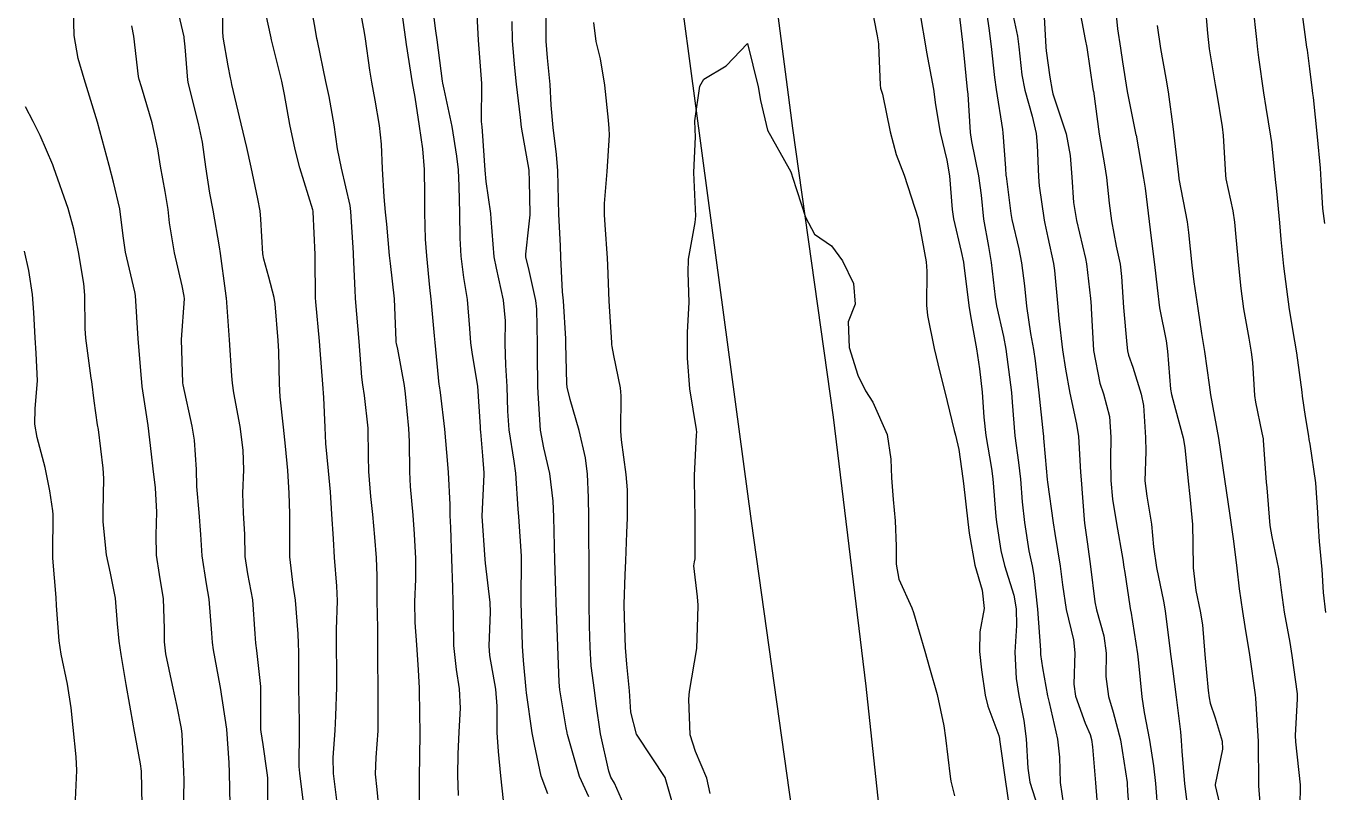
# Model space of a CAD drawing. Header units: metres. Extents: x 307586 to 320046, y 7427249 to 7434250.
# Drawn here: x 319320.7 to 319380.8, y 7428088.8 to 7428124.2 of the extents above; entities that cross this region are included whole.
import ezdxf

# ---------------------------------------------------------------- set-up
doc = ezdxf.new("R2010")
doc.units = ezdxf.units.M
doc.header["$MEASUREMENT"] = 0
for name, color, linetype in [('Curvas de Nivel 1m', 11, 'Continuous'), ('Curvas de Nivel 5m', 15, 'Continuous'), ('Linha Férrea', 20, 'Continuous')]:
    doc.layers.add(name, color=color, linetype=linetype)

msp = doc.modelspace()

# ---------------------------------------------------------------- linework, layer by layer
at = {"layer": 'Curvas de Nivel 1m', "flags": 128}
for points, elevation in [([(319333.653, 7428087.66), (319333.402, 7428089.643), (319333.378, 7428089.961), (319333.388, 7428091.643), (319333.388, 7428091.982), (319333.362, 7428093.644), (319333.359, 7428095.244), (319333.346, 7428095.644), (319333.323, 7428096.091), (319333.206, 7428097.646), (319333.1, 7428098.347), (319332.946, 7428099.649), (319332.945, 7428100.53), (319332.94, 7428101.649), (319332.907, 7428102.595), (319332.854, 7428103.65), (319332.75, 7428104.776), (319332.643, 7428105.652), (319332.497, 7428107.061), (319332.465, 7428107.654), (319332.434, 7428109.148), (319332.407, 7428109.655), (319332.26, 7428111.355), (319332.212, 7428111.658), (319331.972, 7428112.591), (319331.739, 7428113.422), (319331.701, 7428113.664), (319331.609, 7428115.276), (319331.567, 7428115.667), (319331.459, 7428116.221), (319331.155, 7428117.673), (319330.961, 7428118.595), (319330.687, 7428119.68), (319330.268, 7428121.499), (319330.226, 7428121.688), (319330.201, 7428121.805), (319330.09, 7428122.364), (319329.865, 7428123.692), (319329.845, 7428123.953), (319329.843, 7428125.693)], 799), ([(319337.108, 7428087.598), (319336.976, 7428088.89), (319336.906, 7428089.602), (319336.936, 7428090.37), (319337.021, 7428091.601), (319337.031, 7428092.896), (319337.028, 7428093.601), (319337.011, 7428094.857), (319337.008, 7428095.601), (319337.009, 7428096.367), (319336.988, 7428097.602), (319336.982, 7428098.78), (319336.953, 7428099.603), (319336.868, 7428100.564), (319336.775, 7428101.606), (319336.691, 7428102.447), (319336.59, 7428103.609), (319336.578, 7428104.318), (319336.558, 7428105.61), (319336.395, 7428107.123), (319336.32, 7428107.614), (319336.275, 7428107.973), (319336.142, 7428109.617), (319335.983, 7428111.599), (319335.982, 7428111.62), (319335.98, 7428111.637), (319335.966, 7428111.975), (319335.895, 7428113.621), (319335.889, 7428113.716), (319335.768, 7428115.622), (319335.727, 7428115.903), (319335.327, 7428117.627), (319335.15, 7428118.521), (319334.99, 7428119.631), (319334.758, 7428120.948), (319334.614, 7428121.635), (319334.215, 7428123.526), (319334.194, 7428123.639), (319334.108, 7428124.112), (319333.843, 7428125.643)], 801), ([(319338.94, 7428088.318), (319338.934, 7428089.578), (319338.958, 7428090.323), (319338.972, 7428091.578), (319338.96, 7428092.348), (319338.932, 7428093.578), (319338.897, 7428094.433), (319338.814, 7428095.579), (319338.742, 7428096.617), (319338.728, 7428097.581), (319338.768, 7428098.615), (319338.774, 7428099.58), (319338.712, 7428100.699), (319338.64, 7428101.582), (319338.526, 7428102.913), (319338.494, 7428103.584), (319338.47, 7428104.991), (319338.444, 7428105.584), (319338.298, 7428107.195), (319338.242, 7428107.587), (319337.93, 7428109.256), (319337.872, 7428109.53), (319337.864, 7428109.591), (319337.861, 7428109.665), (319337.787, 7428111.593), (319337.601, 7428113.217), (319337.557, 7428113.596), (319337.436, 7428115.038), (319337.373, 7428115.599), (319337.3, 7428116.314), (319337.23, 7428117.602), (319337.179, 7428118.738), (319337.091, 7428119.604), (319336.897, 7428120.781), (319336.741, 7428121.61), (319336.648, 7428122.171), (319336.441, 7428123.615), (319336.397, 7428123.907), (319336.121, 7428125.415)], 802), ([(319342.826, 7428088.384), (319342.696, 7428089.53), (319342.596, 7428090.644), (319342.534, 7428091.532), (319342.524, 7428092.743), (319342.463, 7428093.533), (319342.199, 7428095.095), (319342.162, 7428095.536), (319342.22, 7428097.102), (319342.203, 7428097.536), (319341.992, 7428099.357), (319341.977, 7428099.538), (319341.843, 7428101.54), (319341.936, 7428103.465), (319341.936, 7428103.539), (319341.871, 7428104.328), (319341.779, 7428105.438), (319341.767, 7428105.542), (319341.76, 7428105.666), (319341.63, 7428107.544), (319341.391, 7428109.011), (319341.31, 7428109.549), (319341.27, 7428110.223), (319341.163, 7428111.552), (319340.997, 7428112.579), (319340.871, 7428113.557), (319340.826, 7428114.392), (319340.802, 7428115.558), (319340.779, 7428116.801), (319340.736, 7428117.559), (319340.67, 7428118.191), (319340.455, 7428119.564), (319340.079, 7428121.294), (319340.017, 7428121.571), (319340.001, 7428121.654), (319339.755, 7428123.573), (319339.7, 7428123.981), (319339.493, 7428125.576)], 804), ([(319328.022, 7428087.707), (319328.049, 7428089.347), (319328.046, 7428089.706), (319327.96, 7428091.458), (319327.932, 7428091.708), (319327.728, 7428092.732), (319327.519, 7428093.713), (319327.215, 7428095.176), (319327.149, 7428095.719), (319327.144, 7428096.348), (319327.105, 7428097.72), (319326.921, 7428098.84), (319326.778, 7428099.726), (319326.768, 7428100.672), (319326.795, 7428101.726), (319326.73, 7428102.847), (319326.626, 7428103.729), (319326.545, 7428104.405), (319326.389, 7428105.732), (319326.119, 7428107.528), (319326.092, 7428107.737), (319326.076, 7428107.899), (319325.933, 7428109.74), (319325.808, 7428111.741), (319325.778, 7428111.92), (319325.344, 7428113.746), (319325.241, 7428114.497), (319325.08, 7428115.749), (319324.79, 7428116.983), (319324.589, 7428117.754), (319324.053, 7428119.76), (319323.434, 7428121.766), (319323.155, 7428122.701), (319322.977, 7428123.771), (319322.933, 7428124.954)], 796), ([(319331.932, 7428087.657), (319331.92, 7428089.428), (319331.9, 7428089.658), (319331.706, 7428090.972), (319331.616, 7428091.566), (319331.604, 7428091.662), (319331.601, 7428091.776), (319331.608, 7428093.662), (319331.413, 7428095.319), (319331.364, 7428095.666), (319331.34, 7428096.096), (319331.237, 7428097.668), (319330.997, 7428098.865), (319330.882, 7428099.674), (319330.858, 7428100.704), (319330.802, 7428101.676), (319330.777, 7428102.606), (319330.817, 7428103.676), (319330.786, 7428104.59), (319330.645, 7428105.679), (319330.349, 7428107.241), (319330.284, 7428107.684), (319330.26, 7428108.028), (319330.151, 7428109.687), (319330.015, 7428111.636), (319330.004, 7428111.689), (319330.002, 7428111.728), (319329.966, 7428111.952), (319329.732, 7428113.693), (319329.689, 7428113.99), (319329.392, 7428115.696), (319329.239, 7428116.474), (319329.054, 7428117.7), (319328.906, 7428118.839), (319328.725, 7428119.703), (319328.26, 7428121.528), (319328.23, 7428121.709), (319328.098, 7428123.252), (319328.06, 7428123.668), (319328.056, 7428123.711), (319327.681, 7428125.279)], 798), ([(319340.747, 7428088.618), (319340.718, 7428089.555), (319340.729, 7428090.533), (319340.767, 7428091.554), (319340.835, 7428092.655), (319340.794, 7428093.554), (319340.644, 7428094.449), (319340.529, 7428095.559), (319340.511, 7428096.83), (319340.502, 7428097.559), (319340.477, 7428098.237), (319340.439, 7428099.561), (319340.384, 7428101.012), (319340.364, 7428101.562), (319340.356, 7428102.07), (319340.274, 7428103.564), (319340.251, 7428103.948), (319340.112, 7428105.567), (319339.908, 7428107.251), (319339.863, 7428107.57), (319339.855, 7428107.629), (319339.663, 7428109.573), (319339.634, 7428109.877), (319339.483, 7428111.575), (319339.424, 7428112.12), (319339.282, 7428113.577), (319339.224, 7428114.344), (319339.179, 7428115.578), (319339.179, 7428116.415), (319339.173, 7428117.579), (319339.1, 7428118.521), (319338.947, 7428119.581), (319338.732, 7428120.925), (319338.618, 7428121.585), (319338.337, 7428123.352), (319338.303, 7428123.588), (319338.116, 7428124.925)], 803), ([(319348.713, 7428087.46), (319347.965, 7428089.193), (319347.793, 7428089.469), (319347.697, 7428089.746), (319347.304, 7428091.476), (319347.113, 7428092.856), (319347.036, 7428093.481), (319346.886, 7428094.615), (319346.833, 7428095.484), (319346.798, 7428096.464), (319346.784, 7428097.485), (319346.788, 7428098.47), (319346.783, 7428099.485), (319346.777, 7428100.538), (319346.775, 7428101.486), (319346.759, 7428102.394), (319346.709, 7428103.487), (319346.612, 7428104.231), (319346.328, 7428105.493), (319345.904, 7428106.937), (319345.765, 7428107.501), (319345.746, 7428107.67), (319345.71, 7428109.502), (319345.704, 7428109.734), (319345.594, 7428111.504), (319345.56, 7428111.911), (319345.47, 7428113.505), (319345.459, 7428114.034), (319345.387, 7428115.506), (319345.368, 7428116.151), (319345.34, 7428117.507), (319345.278, 7428118.27), (319345.122, 7428119.509), (319345.035, 7428120.544), (319344.983, 7428121.511), (319344.864, 7428122.744), (319344.796, 7428123.513), (319344.799, 7428124.83)], 807), ([(319359.799, 7428125.333), (319360.107, 7428123.752), (319360.161, 7428123.387), (319360.167, 7428123.329), (319360.239, 7428121.483), (319360.266, 7428121.327), (319360.353, 7428121.052), (319360.713, 7428119.32), (319360.99, 7428118.263), (319361.354, 7428117.31), (319362.003, 7428115.3), (319362.366, 7428113.296), (319362.403, 7428112.872), (319362.387, 7428111.296), (319362.429, 7428110.823), (319362.748, 7428109.292), (319363.01, 7428108.201), (319363.23, 7428107.287), (319363.664, 7428105.505), (319363.729, 7428105.282), (319363.876, 7428104.622), (319364.069, 7428103.278), (319364.094, 7428103.045), (319364.304, 7428101.275), (319364.36, 7428100.75), (319364.625, 7428099.272), (319364.958, 7428098.111), (319365.046, 7428097.267), (319364.855, 7428096.191), (319364.831, 7428095.269), (319364.923, 7428094.436), (319365.101, 7428093.26), (319365.227, 7428092.747), (319365.724, 7428091.387), (319365.759, 7428091.25), (319365.765, 7428091.207), (319366.04, 7428089.247), (319366.108, 7428088.827), (319366.33, 7428087.243)], 808), ([(319363.84, 7428125.283), (319364.065, 7428123.318), (319364.068, 7428123.28), (319364.1, 7428123.019), (319364.274, 7428121.278), (319364.297, 7428121.061), (319364.406, 7428119.276), (319364.465, 7428118.86), (319364.796, 7428117.272), (319364.912, 7428116.379), (319365.029, 7428115.27), (319365.247, 7428114.011), (319365.38, 7428113.266), (319365.56, 7428111.671), (319365.626, 7428111.263), (319365.942, 7428109.854), (319366.058, 7428109.258), (319366.278, 7428107.616), (319366.316, 7428107.254), (319366.353, 7428106.806), (319366.472, 7428105.251), (319366.64, 7428104.018), (319366.727, 7428103.247), (319366.81, 7428102.204), (319366.925, 7428101.244), (319367.125, 7428099.938), (319367.274, 7428099.238), (319367.356, 7428098.785), (319367.519, 7428097.234), (319367.656, 7428095.34), (319367.656, 7428095.232), (319367.663, 7428095.132), (319367.756, 7428094.516), (319367.981, 7428093.228), (319368.056, 7428092.911), (319368.45, 7428091.223), (319368.541, 7428090.391), (319368.574, 7428089.221), (319368.728, 7428088.174)], 806), ([(319366.264, 7428125.258), (319366.59, 7428123.733), (319366.657, 7428123.252), (319366.796, 7428121.955), (319366.934, 7428121.247), (319367.275, 7428120.032), (319367.454, 7428119.239), (319367.504, 7428118.694), (319367.563, 7428117.237), (319367.6, 7428116.81), (319367.824, 7428115.233), (319367.857, 7428115.078), (319368.001, 7428114.423), (319368.256, 7428113.227), (319368.307, 7428112.899), (319368.461, 7428111.225), (319368.505, 7428110.674), (319368.676, 7428109.223), (319368.814, 7428108.331), (319369.02, 7428107.219), (319369.321, 7428105.793), (319369.409, 7428105.215), (319369.506, 7428103.574), (319369.533, 7428103.213), (319369.682, 7428101.375), (319369.697, 7428101.211), (319369.828, 7428100.243), (319369.963, 7428099.208), (319370.171, 7428097.579), (319370.251, 7428097.203), (319370.586, 7428096.009), (319370.692, 7428095.196), (319370.686, 7428094.125), (319370.797, 7428093.194), (319371.018, 7428092.473), (319371.352, 7428091.186), (319371.66, 7428089.214), (319371.663, 7428089.18), (319371.666, 7428089.153), (319371.689, 7428088.815), (319371.809, 7428087.179)], 804), ([(319367.809, 7428124.916), (319367.908, 7428123.233), (319367.924, 7428123.055), (319368.089, 7428121.85), (319368.194, 7428121.229), (319368.236, 7428121.074), (319368.839, 7428119.222), (319369.037, 7428118.226), (319369.105, 7428117.219), (319369.186, 7428116.053), (319369.317, 7428115.217), (319369.741, 7428113.458), (319369.786, 7428113.212), (319369.967, 7428111.607), (319370.002, 7428111.249), (319370.007, 7428111.209), (319370.008, 7428111.164), (319370.11, 7428109.207), (319370.407, 7428107.692), (319370.566, 7428107.2), (319370.848, 7428106.141), (319370.908, 7428105.195), (319370.888, 7428104.184), (319370.903, 7428103.194), (319370.985, 7428102.324), (319371.178, 7428101.19), (319371.467, 7428099.537), (319371.518, 7428099.184), (319371.555, 7428098.928), (319371.795, 7428097.366), (319371.826, 7428097.18), (319371.829, 7428097.143), (319372.137, 7428095.176), (319372.194, 7428094.748), (319372.344, 7428093.174), (319372.449, 7428092.46), (319372.703, 7428091.17), (319372.891, 7428089.983), (319372.979, 7428089.167), (319373.091, 7428087.754)], 803), ([(319369.413, 7428125.217), (319369.731, 7428123.591), (319369.794, 7428123.213), (319370.084, 7428121.304), (319370.098, 7428121.225), (319370.097, 7428121.21), (319370.104, 7428121.188), (319370.369, 7428119.205), (319370.624, 7428117.786), (319370.714, 7428117.2), (319370.84, 7428116.017), (319370.943, 7428115.196), (319371.161, 7428114.027), (319371.341, 7428113.19), (319371.411, 7428112.622), (319371.494, 7428111.187), (319371.648, 7428109.473), (319371.683, 7428109.184), (319371.727, 7428108.979), (319371.925, 7428108.431), (319372.318, 7428107.176), (319372.423, 7428106.66), (319372.516, 7428105.174), (319372.524, 7428104.533), (319372.489, 7428103.174), (319372.568, 7428102.461), (319372.795, 7428101.17), (319372.886, 7428100.111), (319373.015, 7428099.168), (319373.353, 7428097.609), (319373.431, 7428097.164), (319373.647, 7428095.288), (319373.664, 7428095.161), (319373.763, 7428094.483), (319373.93, 7428093.157), (319374.128, 7428091.555), (319374.169, 7428091.153), (319374.199, 7428090.669), (319374.321, 7428089.151), (319374.467, 7428087.935)], 802), ([(319371.105, 7428125.195), (319371.225, 7428124.085), (319371.363, 7428123.191), (319371.454, 7428122.547), (319371.669, 7428121.186), (319372.054, 7428119.256), (319372.07, 7428119.18), (319372.075, 7428119.157), (319372.428, 7428117.176), (319372.5, 7428116.703), (319372.689, 7428115.173), (319372.774, 7428114.4), (319372.927, 7428113.171), (319373.046, 7428112.095), (319373.162, 7428111.168), (319373.464, 7428109.641), (319373.539, 7428109.164), (319373.668, 7428107.41), (319373.713, 7428107.162), (319373.906, 7428106.464), (319374.25, 7428105.156), (319374.33, 7428104.712), (319374.483, 7428103.154), (319374.559, 7428102.45), (319374.68, 7428101.152), (319374.708, 7428100.273), (319374.717, 7428099.151), (319374.847, 7428098.105), (319375.049, 7428097.147), (319375.146, 7428096.506), (319375.26, 7428095.138), (319375.414, 7428093.469), (319375.455, 7428093.134), (319375.5, 7428092.893), (319375.734, 7428092.212), (319376.062, 7428091.127), (319376.08, 7428090.764), (319375.743, 7428089.129), (319375.742, 7428089.08), (319376.191, 7428087.125)], 801), ([(319375.268, 7428125.149), (319375.38, 7428123.881), (319375.463, 7428123.146), (319375.741, 7428121.489), (319375.802, 7428121.143), (319376.059, 7428119.546), (319376.103, 7428119.139), (319376.208, 7428117.31), (319376.232, 7428117.137), (319376.55, 7428115.663), (319376.631, 7428115.131), (319376.694, 7428114.438), (319376.814, 7428113.128), (319376.916, 7428112.07), (319377.048, 7428111.124), (319377.293, 7428109.769), (319377.406, 7428109.118), (319377.456, 7428108.645), (319377.559, 7428107.115), (319377.602, 7428106.807), (319377.896, 7428105.392), (319377.956, 7428105.109), (319377.963, 7428105.038), (319378.097, 7428103.108), (319378.118, 7428102.85), (319378.27, 7428101.106), (319378.359, 7428100.581), (319378.67, 7428099.101), (319378.791, 7428098.112), (319378.922, 7428097.099), (319379.186, 7428095.689), (319379.287, 7428095.095), (319379.526, 7428093.312), (319379.535, 7428093.092), (319379.435, 7428091.384), (319379.444, 7428091.093), (319379.672, 7428089.112), (319379.673, 7428089.09), (319379.639, 7428087.124)], 799), ([(319377.484, 7428125.12), (319377.641, 7428123.586), (319377.692, 7428123.116), (319377.738, 7428122.755), (319377.966, 7428121.112), (319378.073, 7428120.435), (319378.296, 7428119.108), (319378.336, 7428118.821), (319378.517, 7428117.105), (319378.565, 7428116.567), (319378.704, 7428115.103), (319378.776, 7428114.328), (319378.898, 7428113.101), (319379.029, 7428112.043), (319379.161, 7428111.098), (319379.405, 7428109.631), (319379.492, 7428109.094), (319379.74, 7428107.266), (319379.766, 7428107.091), (319379.903, 7428106.144), (319380.046, 7428105.24), (319380.07, 7428105.087), (319380.108, 7428104.868), (319380.368, 7428103.082), (319380.475, 7428101.706), (319380.497, 7428101.08), (319380.548, 7428100.363), (319380.663, 7428099.077), (319380.734, 7428098.007), (319380.839, 7428097.074)], 798), ([(319379.712, 7428125.094), (319379.967, 7428123.229), (319379.988, 7428123.091), (319380.094, 7428122.222), (319380.222, 7428121.226), (319380.242, 7428121.088), (319380.265, 7428120.902), (319380.446, 7428119.084), (319380.593, 7428117.636), (319380.626, 7428117.081), (319380.701, 7428115.761), (319380.785, 7428115.078)], 797), ([(319330.183, 7428088.187), (319330.156, 7428089.683), (319330.139, 7428090.125), (319330.031, 7428091.685), (319329.742, 7428093.606), (319329.725, 7428093.69), (319329.418, 7428095.351), (319329.37, 7428095.694), (319329.341, 7428096.122), (319329.211, 7428097.696), (319329.086, 7428098.411), (319328.885, 7428099.699), (319328.832, 7428100.691), (319328.755, 7428101.701), (319328.649, 7428102.904), (319328.624, 7428103.702), (319328.53, 7428105.05), (319328.427, 7428105.705), (319328.007, 7428107.614), (319327.996, 7428107.709), (319327.933, 7428109.71), (319328.07, 7428111.59), (319328.061, 7428111.709), (319327.96, 7428112.194), (319327.607, 7428113.716), (319327.377, 7428115.099), (319327.309, 7428115.72), (319327.18, 7428116.558), (319326.967, 7428117.726), (319326.841, 7428118.528), (319326.581, 7428119.732), (319326.078, 7428121.39), (319325.972, 7428121.741), (319325.946, 7428121.88), (319325.731, 7428123.744), (319325.635, 7428124.217)], 797), ([(319346.763, 7428088.559), (319346.346, 7428089.49), (319345.779, 7428091.442), (319345.769, 7428091.499), (319345.761, 7428091.537), (319345.725, 7428091.75), (319345.429, 7428093.503), (319345.393, 7428093.857), (319345.336, 7428095.504), (319345.317, 7428095.957), (319345.258, 7428097.505), (319345.244, 7428098.06), (319345.202, 7428099.506), (319345.184, 7428100.145), (319345.153, 7428101.507), (319345.12, 7428102.238), (319344.97, 7428103.509), (319344.691, 7428104.696), (319344.538, 7428105.513), (319344.44, 7428106.98), (319344.412, 7428107.515), (319344.402, 7428109.042), (319344.402, 7428109.515), (319344.36, 7428111.113), (319344.316, 7428111.516), (319343.978, 7428113.034), (319343.863, 7428113.521), (319343.852, 7428113.654), (319343.997, 7428114.914), (319344.054, 7428115.468), (319344.059, 7428115.519), (319344.026, 7428117.034), (319344.013, 7428117.52), (319344.009, 7428117.545), (319343.658, 7428119.524), (319343.604, 7428119.981), (319343.433, 7428121.526), (319343.351, 7428122.267), (319343.245, 7428123.529), (319343.23, 7428124.411)], 806), ([(319350.609, 7428088.362), (319350.294, 7428089.441), (319349.707, 7428090.357), (319348.981, 7428091.457), (319348.716, 7428092.477), (319348.652, 7428093.461), (319348.526, 7428094.692), (319348.469, 7428095.463), (319348.413, 7428096.834), (319348.398, 7428097.464), (319348.449, 7428098.821), (319348.485, 7428099.463), (319348.533, 7428100.762), (319348.558, 7428101.463), (319348.559, 7428102.759), (319348.493, 7428103.464), (319348.274, 7428105.071), (319348.247, 7428105.466), (319348.266, 7428107.108), (319348.236, 7428107.467), (319347.928, 7428108.965), (319347.85, 7428109.389), (319347.84, 7428109.471), (319347.833, 7428109.573), (319347.713, 7428111.474), (319347.652, 7428113.147), (319347.639, 7428113.475), (319347.528, 7428115.007), (319347.492, 7428115.478), (319347.491, 7428115.998), (319347.624, 7428117.476), (319347.728, 7428119.154), (319347.717, 7428119.475), (319347.682, 7428119.852), (319347.517, 7428121.478), (319347.307, 7428122.693), (319347.11, 7428123.485), (319347.004, 7428124.379)], 808), ([(319362.116, 7428124.65), (319362.341, 7428123.298), (319362.392, 7428123.005), (319362.703, 7428121.294), (319362.804, 7428120.561), (319363.017, 7428119.29), (319363.327, 7428118), (319363.456, 7428117.286), (319363.579, 7428115.715), (319363.64, 7428115.284), (319363.988, 7428113.775), (319364.095, 7428113.279), (319364.116, 7428113.145), (319364.348, 7428111.276), (319364.427, 7428110.804), (319364.703, 7428109.272), (319364.844, 7428108.35), (319364.966, 7428107.269), (319365.045, 7428106.119), (319365.133, 7428105.268), (319365.389, 7428103.744), (319365.452, 7428103.264), (319365.591, 7428101.517), (319365.624, 7428101.262), (319365.823, 7428099.949), (319365.992, 7428099.257), (319366.427, 7428097.879), (319366.539, 7428097.249), (319366.543, 7428096.487), (319366.478, 7428095.249), (319366.535, 7428094.026), (319366.657, 7428093.241), (319366.884, 7428092.086), (319367.001, 7428091.237), (319367.065, 7428089.874), (319367.167, 7428089.235), (319367.677, 7428087.647)], 807), ([(319352.387, 7428088.712), (319352.225, 7428089.415), (319351.711, 7428090.649), (319351.455, 7428091.424), (319351.39, 7428093.076), (319351.425, 7428093.425), (319351.763, 7428095.42), (319351.832, 7428097.38), (319351.832, 7428097.42), (319351.797, 7428097.808), (319351.632, 7428099.244), (319351.662, 7428099.422), (319351.681, 7428099.556), (319351.686, 7428101.422), (319351.66, 7428103.222), (319351.662, 7428103.423), (319351.755, 7428105.296), (319351.764, 7428105.422), (319351.757, 7428105.55), (319351.439, 7428107.427), (319351.34, 7428108.842), (319351.326, 7428109.429), (319351.339, 7428110.032), (319351.414, 7428111.428), (319351.359, 7428112.811), (319351.383, 7428113.429), (319351.691, 7428115.116), (319351.723, 7428115.424), (319351.698, 7428115.734), (319351.628, 7428117.426), (319351.708, 7428119.084), (319351.693, 7428119.425), (319351.666, 7428119.819), (319351.9, 7428121.423), (319352.086, 7428121.757), (319353.129, 7428122.373), (319354.103, 7428123.4), (319354.594, 7428121.395), (319354.71, 7428120.757), (319355.036, 7428119.39), (319356.035, 7428117.598), (319356.115, 7428117.46), (319356.138, 7428117.378), (319356.193, 7428117.215), (319356.793, 7428115.368), (319357.206, 7428114.573), (319357.99, 7428114.041), (319358.505, 7428113.345), (319359.013, 7428112.299), (319359.08, 7428111.339), (319358.77, 7428110.522), (319358.808, 7428109.341), (319359.203, 7428108.054), (319359.57, 7428107.333), (319359.905, 7428106.815), (319360.56, 7428105.32), (319360.735, 7428104.18), (319360.772, 7428103.316), (319360.84, 7428102.302), (319360.93, 7428101.314), (319360.989, 7428100.149), (319360.978, 7428099.313), (319361.113, 7428098.618), (319361.703, 7428097.301), (319361.79, 7428097.08), (319362.314, 7428095.294), (319362.532, 7428094.515), (319362.873, 7428093.289), (319363.18, 7428091.834), (319363.261, 7428091.285), (319363.484, 7428089.494), (319363.519, 7428089.282), (319363.686, 7428088.595)], 809), ([(319323.028, 7428088.418), (319323.096, 7428089.766), (319323.068, 7428090.397), (319322.917, 7428091.768), (319322.826, 7428092.67), (319322.668, 7428093.771), (319322.372, 7428095.158), (319322.272, 7428095.775), (319322.155, 7428097.409), (319322.134, 7428097.777), (319321.988, 7428099.601), (319321.981, 7428099.778), (319321.995, 7428101.614), (319321.985, 7428101.778), (319321.847, 7428102.701), (319321.626, 7428103.784), (319321.266, 7428105.179), (319321.151, 7428105.791), (319321.171, 7428106.514), (319321.268, 7428107.79), (319321.208, 7428109.073), (319321.159, 7428109.792), (319321.104, 7428110.953), (319321.037, 7428111.794), (319320.87, 7428112.896), (319320.668, 7428113.8)], 794)]:
    msp.add_lwpolyline(points, dxfattribs=dict(at, elevation=elevation))
at = {"layer": 'Curvas de Nivel 5m', "flags": 128}
for points, elevation in [([(319335.147, 7428088.157), (319334.964, 7428089.627), (319334.954, 7428090.377), (319335.038, 7428091.627), (319335.063, 7428092.294), (319335.112, 7428093.626), (319335.124, 7428094.251), (319335.096, 7428095.627), (319335.098, 7428096.302), (319335.145, 7428097.626), (319335.12, 7428098.306), (319335.016, 7428099.628), (319334.96, 7428100.494), (319334.888, 7428101.63), (319334.824, 7428102.66), (319334.729, 7428103.631), (319334.604, 7428104.905), (319334.571, 7428105.633), (319334.509, 7428107.029), (319334.462, 7428107.635), (319334.347, 7428109.217), (319334.318, 7428109.636), (319334.149, 7428111.449), (319334.135, 7428111.638), (319334.114, 7428113.506), (319334.108, 7428113.639), (319334.023, 7428115.62), (319334.02, 7428115.64), (319334.004, 7428115.704), (319333.407, 7428117.646), (319333.197, 7428118.493), (319332.94, 7428119.651), (319332.692, 7428121.036), (319332.575, 7428121.655), (319332.102, 7428123.576), (319332.086, 7428123.643), (319332.079, 7428123.66), (319331.728, 7428125.275)], 800), ([(319344.874, 7428088.697), (319344.573, 7428089.511), (319344.259, 7428090.97), (319344.149, 7428091.516), (319343.888, 7428093.372), (319343.873, 7428093.519), (319343.756, 7428094.853), (319343.704, 7428095.521), (319343.703, 7428095.582), (319343.644, 7428097.521), (319343.641, 7428097.675), (319343.656, 7428099.522), (319343.65, 7428099.687), (319343.526, 7428101.523), (319343.509, 7428101.861), (319343.394, 7428103.525), (319343.32, 7428104.074), (319343.084, 7428105.528), (319343.026, 7428106.398), (319342.995, 7428107.529), (319342.926, 7428108.527), (319342.907, 7428109.53), (319342.913, 7428110.565), (319342.825, 7428111.531), (319342.498, 7428113.014), (319342.399, 7428113.536), (319342.247, 7428115.291), (319342.231, 7428115.538), (319342.025, 7428117.021), (319341.971, 7428117.541), (319341.856, 7428119.347), (319341.832, 7428119.543), (319341.805, 7428119.795), (319341.826, 7428121.544), (319341.703, 7428123.15), (319341.666, 7428123.547), (319341.586, 7428125.017)], 805), ([(319365.097, 7428125.27), (319365.272, 7428124.108), (319365.378, 7428123.267), (319365.534, 7428121.82), (319365.61, 7428121.265), (319365.897, 7428119.42), (319365.92, 7428119.261), (319366.037, 7428117.629), (319366.061, 7428117.288), (319366.065, 7428117.26), (319366.283, 7428115.532), (319366.332, 7428115.255), (319366.651, 7428113.908), (319366.777, 7428113.248), (319366.911, 7428112.185), (319367.014, 7428111.244), (319367.196, 7428109.989), (319367.332, 7428109.239), (319367.413, 7428108.723), (319367.585, 7428107.235), (319367.778, 7428105.338), (319367.79, 7428105.231), (319367.797, 7428105.146), (319367.873, 7428104.288), (319367.972, 7428103.229), (319367.986, 7428103.104), (319368.248, 7428101.226), (319368.323, 7428100.738), (319368.561, 7428099.223), (319368.671, 7428098.355), (319368.847, 7428097.219), (319369.178, 7428095.809), (319369.253, 7428095.215), (319369.194, 7428093.77), (319369.282, 7428093.215), (319369.73, 7428091.963), (319369.95, 7428091.432), (319370.016, 7428091.206), (319370.063, 7428090.86), (319370.204, 7428089.202), (319370.311, 7428087.832)], 805), ([(319373.053, 7428124.237), (319373.203, 7428123.169), (319373.453, 7428121.802), (319373.558, 7428121.165), (319373.789, 7428119.431), (319373.824, 7428119.162), (319374.035, 7428117.324), (319374.056, 7428117.16), (319374.059, 7428117.133), (319374.434, 7428115.156), (319374.501, 7428114.659), (319374.657, 7428113.153), (319374.754, 7428112.373), (319374.935, 7428111.15), (319375.109, 7428109.985), (319375.242, 7428109.147), (319375.458, 7428107.605), (319375.52, 7428107.144), (319375.893, 7428105.14), (319376.188, 7428103.135), (319376.392, 7428101.675), (319376.472, 7428101.131), (319376.585, 7428100.375), (319376.731, 7428099.126), (319376.852, 7428098.173), (319377.005, 7428097.122), (319377.109, 7428096.44), (319377.32, 7428095.115), (319377.582, 7428093.275), (319377.599, 7428093.111), (319377.723, 7428091.11), (319377.732, 7428089.11), (319377.734, 7428089.068), (319377.899, 7428087.108)], 800), ([(319326.109, 7428088.165), (319326.076, 7428089.734), (319326.039, 7428090.077), (319325.735, 7428091.74), (319325.714, 7428091.84), (319325.367, 7428093.744), (319325.146, 7428095.135), (319325.051, 7428095.747), (319324.973, 7428096.55), (319324.878, 7428097.749), (319324.653, 7428098.903), (319324.469, 7428099.753), (319324.312, 7428101.271), (319324.305, 7428101.755), (319324.338, 7428103.273), (319324.307, 7428103.756), (319324.089, 7428105.55), (319324.056, 7428105.758), (319323.9, 7428106.879), (319323.782, 7428107.761), (319323.763, 7428107.913), (319323.51, 7428109.764), (319323.48, 7428110.222), (319323.462, 7428111.765), (319323.422, 7428112.304), (319323.173, 7428113.768), (319322.951, 7428114.812), (319322.696, 7428115.773), (319322.031, 7428117.648), (319321.98, 7428117.781), (319321.395, 7428119.138), (319321.067, 7428119.795), (319320.725, 7428120.465)], 795)]:
    msp.add_lwpolyline(points, dxfattribs=dict(at, elevation=elevation))
at = {"layer": 'Linha Férrea'}
for points in [[(319318.505, 7428249.213), (319324, 7428235.644), (319329.537, 7428220.332), (319333.766, 7428207.325), (319338.038, 7428192.863), (319342.121, 7428176.15), (319345.407, 7428159.995), (319347.895, 7428145.299), (319350.336, 7428130.788), (319352.26, 7428116.375), (319354.281, 7428101.302), (319356.626, 7428084.591), (319357.613, 7428073.603), (319359.304, 7428060.41), (319361.466, 7428043.597)], [(319365.128, 7428047.93), (319363.157, 7428063.57), (319361.232, 7428078.41), (319359.589, 7428093.671), (319358.087, 7428106.115), (319356.21, 7428119.49), (319354.848, 7428129.917), (319353.112, 7428141.515), (319351.186, 7428154.099), (319348.979, 7428166.354), (319346.067, 7428178.939), (319342.78, 7428191.522), (319339.445, 7428204.012), (319335.221, 7428216.92), (319331.511, 7428227.532), (319327.194, 7428238.483)]]:
    msp.add_lwpolyline(points, dxfattribs=at)

doc.saveas('drawing.dxf')
